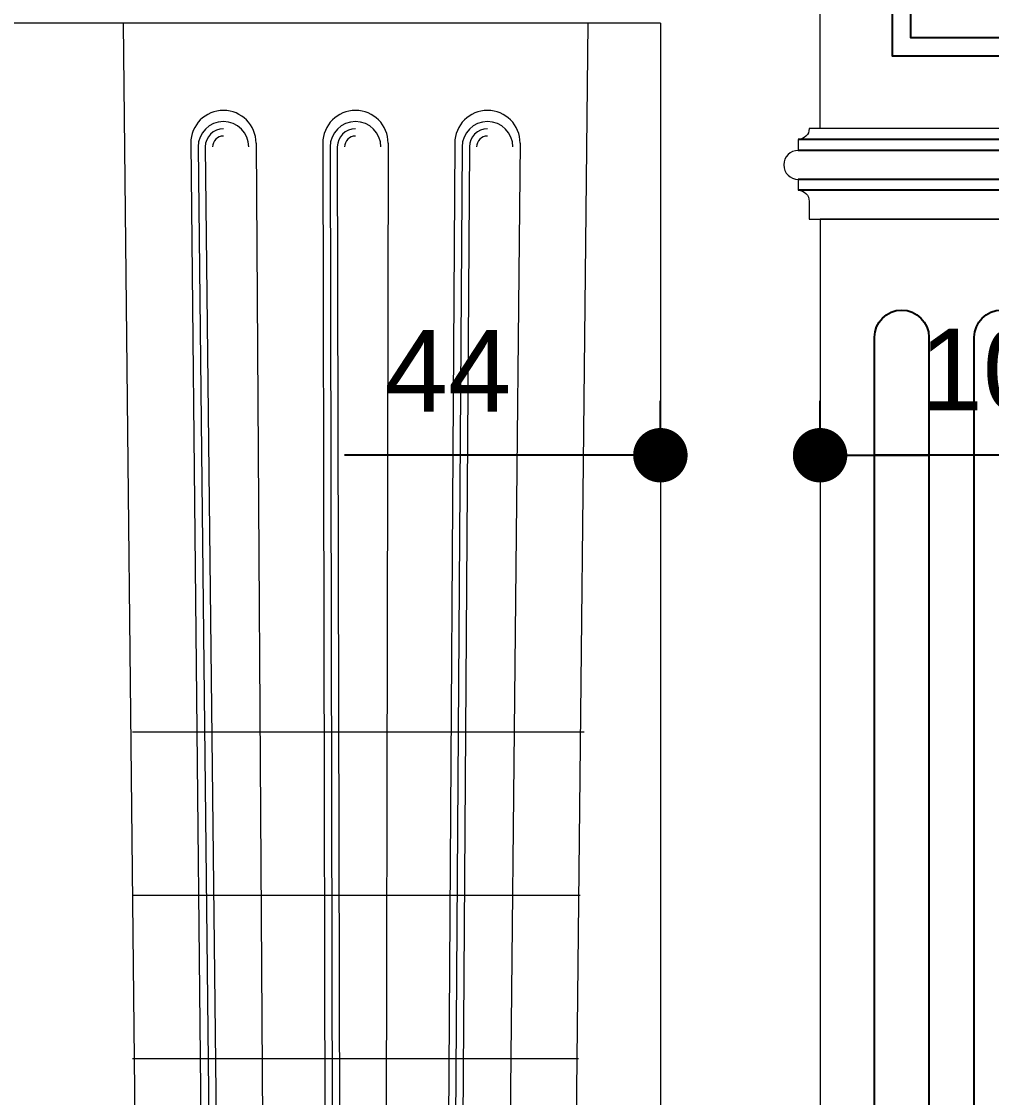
# Model space of a CAD drawing. Header units: inches. Extents: x 274057 to 444617, y 490067 to 635630.
# Drawn here: x 333658.8 to 333926, y 492727.8 to 493024.2 of the extents above; entities that cross this region are included whole.
import ezdxf

# ---------------------------------------------------------------- set-up
doc = ezdxf.new("R2010")
doc.units = ezdxf.units.IN
doc.header["$MEASUREMENT"] = 0
for name, color, linetype in [('CQ Grg Gypsum', 41, 'Continuous'), ('CQ PANEL DIMENSION', 1, 'Continuous'), ('WOOD', 23, 'Continuous'), ('WOOD 01', 34, 'Continuous'), ('WOOD 02', 32, 'Continuous')]:
    doc.layers.add(name, color=color, linetype=linetype)
doc.layers.add('CQ Marble', color=6, linetype='Continuous', lineweight=0)
doc.styles.get("Standard").update_dxf_attribs({"font": 'arial.ttf'})
doc.dimstyles.new('chester 15', dxfattribs={"dimscale": 0.15, "dimtxt": 150, "dimasz": 100, "dimexe": 100, "dimexo": 0, "dimgap": 80, "dimtad": 1, "dimdec": 0, "dimzin": 0, "dimdsep": 46, "dimtxsty": 'Standard', "dimblk": 'DOT', "dimcen": 100, "dimclrd": 1, "dimclre": 1, "dimclrt": 3, "dimadec": 0, "dimazin": 0, "dimtfac": 1, "dimtdec": 0, "dimtofl": 0, "dimtmove": 0, "dimatfit": 3, "dimfxl": 1, "dimtolj": 1, "dimtzin": 0, "dimlwd": -1, "dimarcsym": 0})

# ---------------------------------------------------------------- blocks, each defined once
blk = doc.blocks.new('fireplace')
at = {"layer": 'CQ Marble', "lineweight": 0}
for p, q in [((375693.23, 530914.56), (374937.23, 530914.56)), ((375545.22, 530914.56), (375553.24, 530165.56)), ((375673.24, 530914.56), (375665.22, 530165.56)), ((375693.23, 530914.56), (375693.23, 530136.62)), ((375563.85, 530881.56), (375571.12, 530176.62)), ((375565.85, 530880.51), (375573.6, 530176.62)), ((375567.85, 530880.53), (375575.6, 530176.62)), ((375581.85, 530881.56), (375586.36, 530176.62)), ((375600.23, 530881.56), (375601.61, 530176.62)), ((375602.23, 530880.51), (375603.7, 530176.62)), ((375604.23, 530880.53), (375605.7, 530176.62)), ((375618.23, 530881.56), (375616.85, 530176.62)), ((375636.6, 530881.56), (375632.09, 530176.62)), ((375638.6, 530880.51), (375633.79, 530176.62)), ((375640.6, 530880.53), (375635.79, 530176.62)), ((375654.6, 530881.56), (375647.34, 530176.62)), ((375672.27, 530719.26), (375547.82, 530719.26)), ((375671.13, 530674.26), (375547.82, 530674.26)), ((375670.64, 530629.26), (375547.82, 530629.26))]:
    blk.add_line(p, q, dxfattribs=at)
for centre, radius, start in [((375572.85, 530881.56), 9, 0), ((375609.23, 530881.56), 9, 0), ((375645.6, 530881.56), 9, 0), ((375572.85, 530880.49), 7, 0), ((375572.85, 530880.49), 5, 90), ((375609.23, 530880.49), 7, 0), ((375609.23, 530880.49), 5, 90), ((375645.6, 530880.49), 7, 0), ((375645.6, 530880.49), 5, 90), ((375572.85, 530880.49), 3, 90), ((375609.23, 530880.49), 3, 90), ((375645.6, 530880.49), 3, 90)]:
    blk.add_arc(centre, radius, start, 180, dxfattribs=at)
blk = doc.blocks.new('pilaster wardrobe')
at = {"layer": 'WOOD 01', "lineweight": 0, "ltscale": 500, "elevation": 0}
for points in [[(3349.08, -7947.52), (3449.08, -7947.52), (3449.08, -7847.52), (3349.08, -7847.52)], [(3349.08, -7972.52), (3449.08, -7972.52), (3449.08, -8697.52), (3349.08, -8697.52)]]:
    blk.add_lwpolyline(points, close=True, dxfattribs=at)
blk.add_lwpolyline([(3449.08, -7947.52), (3452.08, -7947.52, 0.414214), (3455.08, -7950.52), (3455.08, -7953.52, -1), (3455.08, -7961.52), (3455.08, -7964.52, 0.414214), (3452.08, -7967.52), (3452.08, -7972.52), (3399.08, -7972.52)], format="xyb", dxfattribs=at)
at = {"layer": 'WOOD 02', "color": 8, "ltscale": 100}
for p, q in [((3343.08, -7950.52, 0), (3455.08, -7950.52, 0)), ((3343.08, -7953.52, 0), (3455.08, -7953.52, 0)), ((3343.08, -7961.52, 0), (3455.08, -7961.52, 0)), ((3343.08, -7964.52, 0), (3455.08, -7964.52, 0))]:
    blk.add_line(p, q, dxfattribs=at)
at = {"layer": 'WOOD 02', "color": 8, "ltscale": 100, "elevation": 0}
for points in [[(3369.08, -7927.52), (3429.08, -7927.52), (3429.08, -7867.52), (3369.08, -7867.52)], [(3374.08, -7922.52), (3424.08, -7922.52), (3424.08, -7872.52), (3374.08, -7872.52)]]:
    blk.add_lwpolyline(points, close=True, dxfattribs=at)
for points in [[(3391.58, -8005.02), (3391.58, -8670.02, 1), (3406.58, -8670.02), (3406.58, -8005.02, 1)], [(3419.08, -8005.02), (3419.08, -8670.02, 1), (3434.08, -8670.02), (3434.08, -8005.02, 1)]]:
    blk.add_lwpolyline(points, format="xyb", close=True, dxfattribs=at)
blk = doc.blocks.new('FF-15 Cabinet elev B rev')
at = {"layer": 'CQ PANEL DIMENSION'}
blk.add_blockref('fireplace', (-369985.03, -529567.35, 0.02), dxfattribs=at)
at = {"layer": 'WOOD', "color": 0, "xscale": -0.9999857733061659, "yscale": 0.9999857733061659, "zscale": 0.9999857733061659}
blk.add_blockref('pilaster wardrobe', (9201.22, 9265.61, 0.03), dxfattribs=at)
blk = doc.blocks.new('_Dot')
at = {"color": 0, "linetype": 'ByBlock', "lineweight": -2}
blk.add_line((-0.5, 0), (-1, 0), dxfattribs=at)
at = {"color": 0, "linetype": 'ByBlock', "const_width": 0.5}
blk.add_lwpolyline([(-0.25, 0, 1), (0.25, 0, 1)], format="xyb", close=True, dxfattribs=at)
blk = doc.blocks.new('*D1452')
at = {"layer": 'CQ PANEL DIMENSION', "color": 1, "lineweight": -2, "transparency": 16777216}
for p, q in [((333857.81, 493216.74), (334106.72, 493216.74)), ((333857.81, 492094.74), (334106.72, 492094.74))]:
    blk.add_line(p, q, dxfattribs=at)
at = {"layer": 'CQ PANEL DIMENSION', "color": 1, "transparency": 16777216}
blk.add_line((334091.72, 493201.74), (334091.72, 492109.74), dxfattribs=at)
at = {"layer": 'Defpoints', "color": 0, "transparency": 16777216}
for p in [(333857.81, 493216.74, 0), (333857.81, 492094.74, 0.02), (334091.72, 492094.74)]:
    blk.add_point(p, dxfattribs=at)
at = {"layer": 'CQ PANEL DIMENSION', "color": 1, "transparency": 16777216, "xscale": 15, "yscale": 15, "zscale": 15}
for p, rotation in [((334091.72, 493216.74), 90), ((334091.72, 492094.74), 270)]:
    blk.add_blockref('_Dot', p, dxfattribs=dict(at, rotation=rotation))
at = {"layer": 'CQ PANEL DIMENSION', "color": 3, "transparency": 16777216, "insert": (334068.42, 492655.74), "char_height": 22.5, "attachment_point": 5, "rotation": 90}
blk.add_mtext('\\A1;1122', dxfattribs=at)
blk = doc.blocks.new('*D1159')
at = {"layer": 'CQ PANEL DIMENSION', "color": 1, "lineweight": -2, "transparency": 16777216}
for p, q in [((333878.8, 492904.73), (333878.8, 492919.73)), ((333985.92, 492904.73), (333985.92, 492919.73))]:
    blk.add_line(p, q, dxfattribs=at)
at = {"layer": 'CQ PANEL DIMENSION', "color": 1, "transparency": 16777216}
blk.add_line((333970.92, 492904.73), (333893.8, 492904.73), dxfattribs=at)
at = {"layer": 'Defpoints', "color": 0, "transparency": 16777216}
for p in [(333878.8, 492904.73, 0.02), (333878.8, 492904.73), (333985.92, 492904.73, 0.02)]:
    blk.add_point(p, dxfattribs=at)
at = {"layer": 'CQ PANEL DIMENSION', "color": 1, "transparency": 16777216, "xscale": 15, "yscale": 15, "zscale": 15, "rotation": 180}
blk.add_blockref('_Dot', (333878.8, 492904.73), dxfattribs=at)
at = {"layer": 'CQ PANEL DIMENSION', "color": 1, "transparency": 16777216, "xscale": 15, "yscale": 15, "zscale": 15}
blk.add_blockref('_Dot', (333985.92, 492904.73), dxfattribs=at)
at = {"layer": 'CQ PANEL DIMENSION', "color": 3, "transparency": 16777216, "insert": (333932.36, 492928.21), "char_height": 22.5, "attachment_point": 5}
blk.add_mtext('\\A1;107', dxfattribs=at)
blk = doc.blocks.new('*D1478')
at = {"layer": 'CQ Grg Gypsum', "color": 1, "lineweight": -2, "transparency": 16777216}
for p, q in [((333834.81, 492904.73), (333834.81, 492919.73)), ((333878.8, 492904.73), (333878.8, 492919.73))]:
    blk.add_line(p, q, dxfattribs=at)
at = {"layer": 'CQ Grg Gypsum', "color": 1, "transparency": 16777216}
for p, q in [((333819.81, 492904.73), (333747.76, 492904.73)), ((333893.8, 492904.73), (333908.8, 492904.73))]:
    blk.add_line(p, q, dxfattribs=at)
at = {"layer": 'Defpoints', "color": 0, "transparency": 16777216}
for p in [(333834.81, 492904.73, 0), (333834.81, 492904.73), (333878.8, 492904.73)]:
    blk.add_point(p, dxfattribs=at)
at = {"layer": 'CQ Grg Gypsum', "color": 1, "transparency": 16777216, "xscale": 15, "yscale": 15, "zscale": 15}
blk.add_blockref('_Dot', (333834.81, 492904.73), dxfattribs=at)
at = {"layer": 'CQ Grg Gypsum', "color": 1, "transparency": 16777216, "xscale": 15, "yscale": 15, "zscale": 15, "rotation": 180}
blk.add_blockref('_Dot', (333878.8, 492904.73), dxfattribs=at)
at = {"layer": 'CQ Grg Gypsum', "color": 3, "transparency": 16777216, "insert": (333776.28, 492927.98), "char_height": 22.5, "attachment_point": 5}
blk.add_mtext('\\A1;44', dxfattribs=at)

msp = doc.modelspace()

# ---------------------------------------------------------------- block references
at = {"layer": 'CQ Grg Gypsum'}
msp.add_blockref('FF-15 Cabinet elev B rev', (328126.61, 491676.53, 0.02), dxfattribs=at)

# ---------------------------------------------------------------- dimensions: what is measured, and where the dimension line sits
dim = msp.add_linear_dim(base=(333834.81, 492904.73, 0.03), p1=(333878.8, 492904.73, 0.03), p2=(333834.81, 492904.73, 0.03), dimstyle='chester 15', dxfattribs=at)
dim.commit()
dim.dimension.update_dxf_attribs({"geometry": '*D1478', "text_midpoint": (333776.28, 492927.98, 0.03)})
at = {"layer": 'CQ PANEL DIMENSION'}
dim = msp.add_linear_dim(base=(334091.72, 492094.74, 0.03), p1=(333857.81, 493216.74, 0.03), p2=(333857.81, 492094.74, 0.05), angle=90, dimstyle='chester 15', dxfattribs=at)
dim.commit()
dim.dimension.update_dxf_attribs({"geometry": '*D1452', "text_midpoint": (334068.42, 492655.74, 0.03)})
dim = msp.add_linear_dim(base=(333878.8, 492904.73, 0.03), p1=(333985.92, 492904.73, 0.05), p2=(333878.8, 492904.73, 0.05), angle=180, dimstyle='chester 15', override={"dimtmove": 1}, dxfattribs=at)
dim.commit()
dim.dimension.update_dxf_attribs({"geometry": '*D1159', "text_midpoint": (333932.36, 492928.21, 0.03)})

doc.saveas('drawing.dxf')
